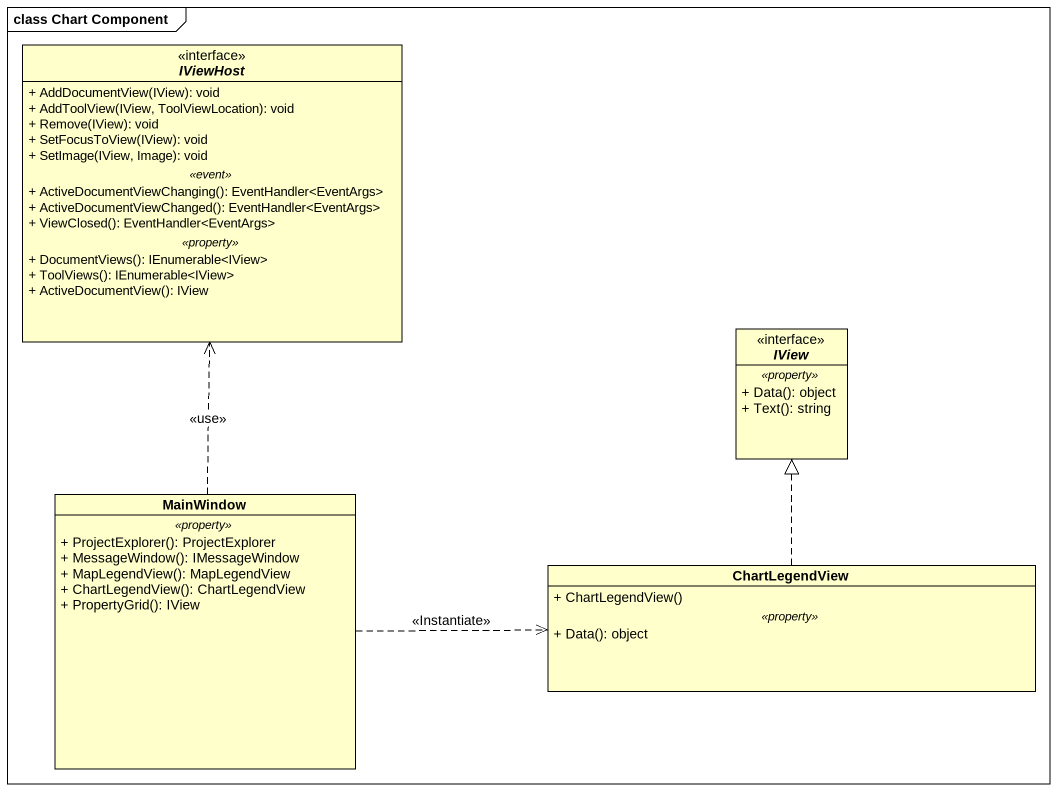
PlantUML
@startuml
mainframe class Chart Component
hide circle
hide empty members
skinparam classAttributeIconSize 0
interface IViewHost {
  + AddDocumentView(IView): void
  + AddToolView(IView, ToolViewLocation): void
  + Remove(IView): void
  + SetFocusToView(IView): void
  + SetImage(IView, Image): void
  .. <<event>> ..
  + ActiveDocumentViewChanging(): EventHandler<EventArgs>
  + ActiveDocumentViewChanged(): EventHandler<EventArgs>
  + ViewClosed(): EventHandler<EventArgs>
  .. <<property>> ..
  + DocumentViews(): IEnumerable<IView>
  + ToolViews(): IEnumerable<IView>
  + ActiveDocumentView(): IView
}
interface IView {
  .. <<property>> ..
  + Data(): object
  + Text(): string
}
class MainWindow {
  .. <<property>> ..
  + ProjectExplorer(): ProjectExplorer
  + MessageWindow(): IMessageWindow
  + MapLegendView(): MapLegendView
  + ChartLegendView(): ChartLegendView
  + PropertyGrid(): IView
}
class ChartLegendView {
  + ChartLegendView()
  .. <<property>> ..
  + Data(): object
}
MainWindow .up.> IViewHost : <<use>>
MainWindow .right.> ChartLegendView : <<Instantiate>>
ChartLegendView .up.|> IView
@enduml
